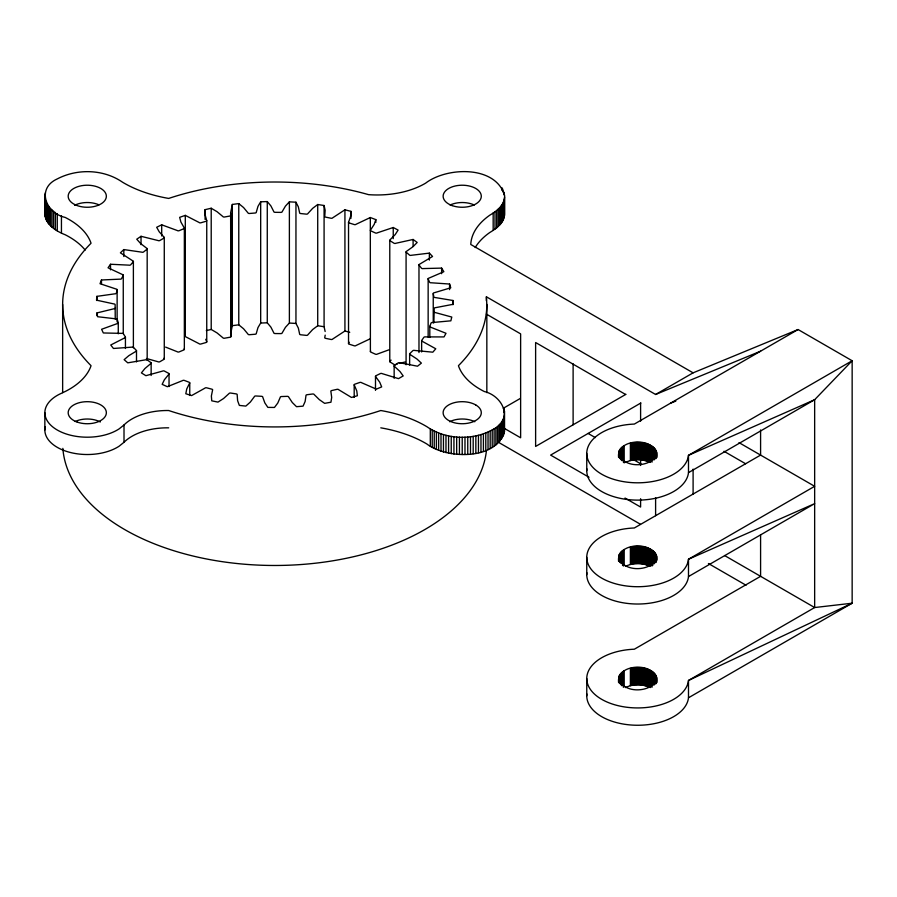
<?xml version="1.0" encoding="UTF-8"?>
<svg xmlns="http://www.w3.org/2000/svg" width="897" height="897" viewBox="0 0 897 897"><rect width="100%" height="100%" fill="white"/><g stroke="black" fill="none" stroke-linecap="round" stroke-linejoin="round"><path stroke-width="1.35" d="M206.31 330.601L211.21 329.468L217.04 332.91L222.826 337.721A1.368 0.785 0 0 0 224.564 338.214L229.957 337.25A1.368 0.785 0 0 0 230.899 336.274L230.63 212.802L232.334 204.438L238.77 203.597L243.569 207.543L247.942 212.836A1.368 0.785 0 0 0 249.523 213.475L255.118 213.015A1.368 0.785 0 0 0 256.318 212.141L257.977 206.366L260.679 201.803L267.272 201.578L270.894 205.918L273.753 211.535A1.368 0.785 0 0 0 275.132 212.32L280.783 212.387A1.368 0.785 0 0 0 282.207 211.636L285.459 206.086L289.383 201.836L295.954 202.217L298.331 206.837L299.587 212.645A1.368 0.785 0 0 0 300.73 213.553L306.292 214.136A1.368 0.785 0 0 0 307.906 213.531L312.649 208.351L317.717 204.516L324.086 205.503L325.151 210.279L324.781 216.143A1.368 0.785 0 0 0 325.656 217.13L330.982 218.229A1.368 0.785 0 0 0 332.742 217.78L344.93 209.797L350.951 211.356L350.671 216.177L348.675 221.918A1.368 0.785 0 0 0 349.258 222.983L354.214 224.553A1.368 0.785 0 0 0 356.075 224.272L370.326 217.523L375.832 219.619L375.832 222.411M230.63 334.032L232.334 325.667L232.334 204.438M475.197 247.572A83.029 47.933 0 0 1 489.852 232.469C496.557 228.443 504.092 222.916 504.607 214.361L504.607 195.434C495.604 165.059 446.672 166.943 425.627 183.156A67.578 39.02 0 0 1 368.555 194.649A212.096 122.452 0 0 0 168.692 198.428A106.194 61.31 0 0 1 122.519 182.203C103.716 169.174 77.377 168.378 57.273 178.918C36.048 188.46 45.837 213.239 65.156 217.41A79.474 45.882 0 0 1 91.057 243.244A212.096 122.452 0 0 0 91.057 365.696A79.474 45.882 0 0 1 65.156 391.529L59.303 394.299A42.417 24.488 0 0 0 57.273 430.022A42.417 24.488 0 0 0 119.166 428.856L124.01 424.954A50.03 28.883 0 0 1 168.692 410.523A212.096 122.452 0 0 0 380.788 410.523A106.194 61.31 0 0 1 426.961 426.748C446.336 440.102 473.885 440.775 494.101 428.856C513.802 418.237 501.961 395.655 484.324 391.529A79.474 45.882 0 0 1 458.423 365.696A212.096 122.452 0 0 0 486.836 304.475L486.398 296.795L655.606 394.478L760.589 351.187M380.788 427.835A106.194 61.31 0 0 1 426.961 444.06C447.11 459.567 500.683 460.553 504.54 428.43M618.638 452.682C621.812 468.2 649.293 468.256 656.402 455.553C656.851 436.839 616.026 437.624 618.594 457.403M618.638 556.589C621.812 572.107 649.293 572.174 656.402 559.459C656.851 540.745 616.026 541.53 618.594 561.309M618.638 677.818C621.812 693.336 649.293 693.392 656.402 680.688C656.851 661.975 616.026 662.76 618.594 682.527M230.63 212.802L230.899 215.045A1.368 0.785 0 0 1 229.957 216.02L224.564 216.996A1.368 0.785 0 0 1 222.826 216.502L217.04 211.692L211.21 208.239L205.088 209.663L205.032 214.473L206.624 220.27A1.368 0.785 0 0 1 205.962 221.312L200.906 222.77A1.368 0.785 0 0 1 199.056 222.445L185.298 215.37L179.647 217.343L180.925 222.097L184.109 227.659A1.368 0.785 0 0 1 183.75 228.757L179.165 230.664A1.368 0.785 0 0 1 177.247 230.518L161.695 224.811L156.672 227.277L159.251 231.852L163.938 237.055A1.368 0.785 0 0 1 163.893 238.165L159.89 240.474A1.368 0.785 0 0 1 157.962 240.508L141.031 236.303L136.748 239.207L140.571 243.491L146.637 248.189A1.368 0.785 0 0 1 146.906 249.288L143.598 251.945A1.368 0.785 0 0 1 141.704 252.147L123.82 249.568L120.4 252.831L132.666 260.78A1.368 0.785 0 0 1 133.227 261.846L130.704 264.761A1.368 0.785 0 0 1 128.888 265.142L110.522 264.256L108.055 267.799L122.362 274.504A1.368 0.785 0 0 1 123.214 275.502L121.532 278.619A1.368 0.785 0 0 1 119.85 279.158L101.473 279.987L100.027 283.71L116.005 289.002A1.368 0.785 0 0 1 117.126 289.91L117.126 321.956M117.126 289.91L116.341 293.14A1.368 0.785 0 0 1 114.816 293.835L96.91 296.358L96.517 300.159L113.762 303.904A1.368 0.785 0 0 1 115.13 304.7L115.242 319.108M433.868 322.808L434.215 308.411A1.368 0.785 0 0 1 435.628 307.649L453.12 304.307L452.985 300.495L435.269 297.557A1.368 0.785 0 0 1 433.812 296.84L433.24 293.588A1.368 0.785 0 0 1 434.417 292.702L450.765 287.791L449.576 284.035L431.278 282.779A1.368 0.785 0 0 1 429.629 282.207L428.161 279.045A1.368 0.785 0 0 1 429.08 278.07L443.847 271.701L441.627 268.113L423.216 268.573A1.368 0.785 0 0 1 421.433 268.147L419.112 265.176A1.368 0.785 0 0 1 419.751 264.122L432.556 256.464L429.371 253.122L411.319 255.286A1.368 0.785 0 0 1 409.436 255.028L406.319 252.304A1.368 0.785 0 0 1 406.655 251.216L413.057 246.664L417.172 242.47L413.102 239.465L395.88 243.266A1.368 0.785 0 0 1 393.962 243.199L390.128 240.8A1.368 0.785 0 0 1 390.15 239.678L395.196 234.599L398.1 230.081L393.245 227.502L377.312 232.839A1.368 0.785 0 0 1 375.383 232.951L370.943 230.933A1.368 0.785 0 0 1 370.663 229.834L374.228 224.351L375.832 219.619M586.873 693.93A50.916 29.399 0 0 0 634.358 725.191A50.916 29.399 0 0 0 688.492 697.776L852.15 603.21L852.15 360.751L798.083 329.535L693.101 372.838L470.768 244.477A83.029 47.933 0 0 1 489.852 215.157C496.557 211.12 504.092 205.592 504.607 197.037M325.207 335.13L324.781 337.362A1.368 0.785 0 0 0 325.656 338.36L330.982 339.458A1.368 0.785 0 0 0 332.742 338.999L344.93 331.015L349.74 332.271M45.209 210.358C42.686 222.669 55.289 230.944 65.156 234.734A79.474 45.882 0 0 1 85.159 250.072M429.809 337.451L429.809 326.306L431.053 323.122A1.368 0.785 0 0 1 432.657 322.505L450.855 320.823L451.785 317.056L435.112 312.515A1.368 0.785 0 0 1 433.868 311.663M349.18 342.239L348.675 343.147A1.368 0.785 0 0 0 349.258 344.201L354.214 345.782A1.368 0.785 0 0 0 356.075 345.491L370.326 338.741M260.679 201.803L260.679 323.032L257.977 327.584L256.318 333.37A1.368 0.785 0 0 1 255.118 334.245L249.523 334.704A1.368 0.785 0 0 1 247.942 334.054L243.569 328.773L238.77 324.826L232.334 325.667M289.383 201.836L289.383 323.055L285.459 327.304L282.207 332.854A1.368 0.785 0 0 1 280.783 333.606L275.132 333.549A1.368 0.785 0 0 1 273.753 332.765L270.894 327.136L267.272 322.797L267.272 201.578M168.692 427.835A50.03 28.883 0 0 0 124.01 442.277L119.166 446.179A42.417 24.488 0 0 1 69.764 452.335A42.417 24.488 0 0 1 45.209 426.826M391.126 360.134L390.15 360.908A1.368 0.785 0 0 0 390.128 362.018L393.962 364.417A1.368 0.785 0 0 0 395.88 364.496L397.293 364.003M325.151 331.509L324.086 326.732L317.717 325.746L312.649 329.569L307.906 334.749A1.368 0.785 0 0 1 306.292 335.366L300.73 334.772A1.368 0.785 0 0 1 299.587 333.875L298.331 328.055L295.954 323.447L295.954 202.217M503.34 408.247L520.271 398.47M625.915 394.31L535.621 446.437L535.621 342.531L625.613 394.478M640.907 402.966L550.623 455.093L589.015 477.26M655.606 394.478L693.101 372.838M798.083 329.535L634.358 424.068A50.916 29.399 0 0 0 586.773 454.05A50.916 29.399 0 0 0 636.567 482.799A50.916 29.399 0 0 0 688.492 455.328L852.15 360.751L814.655 399.714L688.492 472.641A50.916 29.399 0 0 1 634.358 500.055A50.916 29.399 0 0 1 586.873 468.795M586.873 572.701A50.916 29.399 0 0 0 634.358 603.961A50.916 29.399 0 0 0 688.492 576.547L814.655 503.632L688.492 559.235A50.916 29.399 0 0 1 636.567 586.705A50.916 29.399 0 0 1 586.773 557.956A50.916 29.399 0 0 1 634.358 527.974L760.589 455.093L760.589 429.955M625.422 462.448C633.114 458.692 642.555 458.804 650.269 462.437L650.269 445.114M625.422 566.355C633.114 562.598 642.555 562.711 650.269 566.343L650.269 549.02M625.422 687.584C633.114 683.828 642.555 683.94 650.269 687.573L650.269 670.25M670.608 403.145L675.822 401.127M96.966 315.71L96.966 312.93L113.941 308.781A1.368 0.785 0 0 0 115.242 307.963M389.287 349.707L377.312 354.068A1.368 0.785 0 0 1 375.383 354.169L370.943 352.162A1.368 0.785 0 0 1 370.663 351.063M399.277 363.386L405.074 362.007M260.679 323.032L267.272 322.797M289.383 323.055L295.954 323.447M146.435 358.497L157.962 361.726A1.368 0.785 0 0 0 159.89 361.704L163.893 359.394A1.368 0.785 0 0 0 163.938 358.273M165.586 347.105L177.247 351.736A1.368 0.785 0 0 0 179.165 351.893L183.75 349.987A1.368 0.785 0 0 0 184.109 348.888M738.993 442.625L814.655 486.309L688.492 559.235L688.492 576.547M486.398 314.107L520.63 333.875L520.63 437.781L504.103 428.239M723.991 451.281L745.586 463.749M588.118 433.453L595.316 437.601M633.708 459.769L640.907 463.928M625.007 498.048L640.604 507.052L640.604 498.732M724.597 555.535L814.655 607.538L852.15 603.21L688.492 680.464A50.916 29.399 0 0 1 636.567 707.924A50.916 29.399 0 0 1 586.773 679.175A50.916 29.399 0 0 1 634.358 649.204L760.589 576.322L760.589 534.758M498.541 442.344L640.48 524.297M708.417 563.518L746.035 585.236M205.727 339.301L206.624 341.488A1.368 0.785 0 0 1 205.962 342.542L200.906 344A1.368 0.785 0 0 1 199.056 343.674L185.298 336.588L185.298 215.37M118.269 333.83L118.269 322.685L117.249 319.478A1.368 0.785 0 0 0 115.691 318.816L97.627 316.719L96.966 312.93M693.101 469.12L693.101 494.056M688.492 472.641L688.492 455.328L814.655 399.714L814.655 607.538L688.492 680.464L688.492 697.776M656.727 452.682L656.772 457.403M656.727 556.589L656.727 560.692M656.727 677.818L656.772 682.527M656.604 451.965L656.604 457.504M656.604 555.871L656.604 559.874M656.604 677.1L656.604 682.639M656.402 451.258L656.402 456.584M656.402 555.165L656.402 560.49M656.402 676.383L656.402 681.72M656.122 450.552L656.122 458.546M656.122 554.458L656.122 562.453M656.122 675.688L656.122 683.671M655.763 449.857L655.763 457.851M655.763 553.763L655.763 561.757M655.763 674.993L655.763 682.987M655.606 497.7L655.606 515.708M655.315 449.184L655.315 458.513M655.315 553.09L655.315 562.419M655.315 674.32L655.315 683.649M654.799 448.534L654.799 459.186M654.799 552.44L654.799 563.092M654.799 673.658L654.799 684.321M654.216 447.895L654.216 459.881M654.216 551.801L654.216 563.787M654.216 673.03L654.216 685.016M653.554 447.278L653.554 459.275M653.554 551.184L653.554 563.181M653.554 672.414L653.554 684.4M652.825 446.695L652.825 460.015M652.825 550.601L652.825 565.256M652.825 671.831L652.825 685.151M652.041 446.134L652.041 462.123M652.041 550.04L652.041 566.029M652.041 671.27L652.041 687.259M651.177 445.607L651.177 461.596M651.177 549.513L651.177 565.502M651.177 670.743L651.177 686.732M649.305 444.665L649.305 461.977M649.305 548.572L649.305 565.884M649.305 669.79L649.305 687.113M648.284 444.239L648.284 461.563M648.284 548.145L648.284 565.469M648.284 669.375L648.284 686.687M647.23 443.858L647.23 461.181M647.23 547.764L647.23 565.088M647.23 668.994L647.23 686.306M646.132 443.522L646.132 460.834M646.132 547.428L646.132 564.74M646.132 668.646L646.132 685.97M644.988 443.219L644.988 460.542M644.988 547.125L644.988 564.448M644.988 668.355L644.988 685.667M643.822 442.972L643.822 460.284M643.822 546.878L643.822 564.191M643.822 668.097L643.822 685.42M642.622 442.759L642.622 460.071M642.622 546.665L642.622 563.989M642.622 667.895L642.622 685.207M641.411 442.591L641.411 459.914M641.411 546.497L641.411 563.821M641.411 667.727L641.411 685.05M640.604 403.145L640.604 421.153M640.604 459.948L640.604 465.487M640.178 442.479L640.178 459.791M640.178 546.385L640.178 563.697M640.178 667.615L640.178 684.927M638.933 442.412L638.933 459.724M638.933 546.318L638.933 563.63M638.933 667.536L638.933 684.86M637.689 442.378L637.689 459.701M637.689 546.295L637.689 563.608M637.689 667.514L637.689 684.837M636.433 442.412L636.433 459.724M636.433 546.318L636.433 563.63M636.433 667.536L636.433 684.86M635.188 442.479L635.188 459.791M635.188 546.385L635.188 563.697M635.188 667.615L635.188 684.927M633.955 442.591L633.955 459.914M633.955 546.497L633.955 563.821M633.955 667.727L633.955 685.05M632.744 442.759L632.744 460.071M632.744 546.665L632.744 563.989M632.744 667.895L632.744 685.207M631.544 442.972L631.544 460.284M631.544 546.878L631.544 564.191M631.544 668.097L631.544 685.42M630.378 443.219L630.378 460.542M630.378 547.125L630.378 564.448M630.378 668.355L630.378 685.667M624.189 445.607L624.189 462.93M624.189 549.513L624.189 565.502M624.189 670.743L624.189 686.732M623.337 446.134L623.337 462.123M623.337 550.04L623.337 566.029M623.337 671.27L623.337 687.259M622.54 446.695L622.54 460.015M622.54 550.601L622.54 565.256M622.54 671.831L622.54 685.151M621.812 447.278L621.812 460.598M621.812 551.184L621.812 563.181M621.812 672.414L621.812 685.734M621.15 447.895L621.15 459.881M621.15 551.801L621.15 562.453M621.15 673.03L621.15 685.016M620.567 448.534L620.567 459.186M620.567 552.44L620.567 563.092M620.567 673.658L620.567 684.321M620.051 449.184L620.051 458.513M620.051 553.09L620.051 562.419M620.051 674.32L620.051 683.649M619.603 449.857L619.603 457.851M619.603 553.763L619.603 561.757M619.603 674.993L619.603 682.987M619.244 450.552L619.244 457.212M619.244 554.458L619.244 561.118M619.244 675.688L619.244 682.348M618.964 451.258L618.964 456.584M618.964 555.165L618.964 560.49M618.964 676.383L618.964 681.72M618.762 451.965L618.762 457.504M618.762 555.871L618.762 561.41M618.762 677.1L618.762 682.639M586.761 453.4L586.761 470.723M586.761 557.306L586.761 574.629M586.761 678.536L586.761 695.859M573.116 363.834L573.116 424.786M504.54 411.106L504.54 431.625M504.428 198.641L504.428 215.953M504.271 409.514L504.271 412.172M504.271 415.905L504.271 427.891M504.271 430.56L504.271 433.229M504.069 192.25L504.069 194.918M504.069 200.233L504.069 217.545M503.811 407.933L503.811 411.925M503.811 417.486L503.811 434.81M503.52 201.803L503.52 219.115M503.183 419.045L503.183 436.368M502.802 189.132L502.802 191.79M502.802 203.35L502.802 220.662M502.376 420.581L502.376 437.904M501.916 187.608L501.916 190.276M501.916 204.864L501.916 222.187M501.401 422.083L501.401 439.395M500.851 206.344L500.851 223.667M500.257 423.541L500.257 440.853M499.618 207.779L499.618 225.102M498.945 424.954L498.945 442.277M498.239 209.169L498.239 226.493M497.476 426.31L497.476 443.634M496.691 210.503L496.691 227.827M495.862 427.622L495.862 444.934M494.998 211.77L494.998 229.094M494.101 428.856L494.101 446.179M493.171 212.981L493.171 230.294M492.206 430.022L492.206 447.345M490.177 431.121L490.177 448.444M488.035 432.141L488.035 449.453M486.836 304.475L486.836 392.639M486.398 296.795L486.398 300.787M485.782 433.072L485.782 450.395M483.416 433.924L483.416 451.236M480.971 434.675L480.971 451.987M478.449 435.337L478.449 452.649M475.847 435.897L475.847 453.22M473.19 436.368L473.19 453.68M470.488 436.727L470.488 454.05M467.752 436.985L467.752 454.308M464.982 437.142L464.982 454.465M462.213 437.198L462.213 454.521M459.432 437.142L459.432 454.465M456.674 436.985L456.674 454.308M453.938 436.727L453.938 454.05M452.985 300.495L452.985 304.677M451.236 436.368L451.236 453.68M449.576 284.035L449.576 289.608M448.578 435.897L448.578 453.22M445.977 435.337L445.977 452.649M443.454 434.675L443.454 451.987M441.627 268.113L441.627 273.686M440.999 433.924L440.999 451.236M438.644 433.072L438.644 450.395M436.391 432.141L436.391 449.453M434.238 431.121L434.238 448.444M433.24 293.588L433.24 322.853M432.219 430.022L432.219 447.345M430.313 428.856L430.313 446.179M429.371 253.122L429.371 260.096M428.149 278.642L428.149 337.16M421.635 340.793L421.635 351.938M418.977 264.772L418.977 352.555M413.102 239.465L413.102 246.44M409.637 353.923L409.637 365.068M406.083 251.922L406.083 364.787M394.153 365.774L394.153 378.321M393.245 227.502L393.245 238.647M389.78 240.441L389.78 361.67M375.495 376.448L375.495 390.386M370.326 217.523L370.394 351.433M354.192 384.847L354.192 397.393M350.951 211.356L350.951 218.33M348.529 222.31L348.529 343.54M344.93 209.797L344.93 331.015M324.086 205.503L324.086 326.732M317.717 204.516L317.717 325.746M238.77 203.597L238.77 324.826M230.91 215.459L230.91 336.678M211.21 208.239L211.21 329.468M206.747 220.662L206.747 341.892M205.088 209.663L205.088 219.417M189.749 382.941L189.749 395.476M184.345 228.051L184.345 349.269M169.04 374.049L169.04 386.585M164.274 237.413L164.274 358.632M161.695 224.811L161.695 235.956M151.145 362.949L151.145 375.495M147.175 248.918L147.175 360.381M141.031 236.303L141.031 244.668M136.501 350.749L136.501 361.895M133.384 261.453L133.384 347.834M125.434 337.35L125.434 348.496M124.01 424.954L124.01 442.277M123.82 249.568L123.82 256.542M123.259 275.099L123.259 333.617M110.522 264.256L110.522 269.829M101.473 279.987L101.473 284.17M96.91 296.358L96.91 300.529M62.644 304.475L62.644 392.639M61.444 215.672L61.444 232.985M57.273 213.553L57.273 230.877M55.379 212.387L55.379 229.699M53.618 211.143L53.618 228.466M52.004 209.842L52.004 227.165M50.535 208.485L50.535 225.797M49.223 207.072L49.223 224.385M48.079 205.615L48.079 222.927M47.104 204.112L47.104 221.424M46.296 202.576L46.296 219.9M45.669 201.018L45.669 218.33M45.209 193.046L45.209 216.749M44.94 194.638L44.94 215.157M44.85 412.71L44.85 430.022M74.686 205.267A19.084 11.022 0 0 1 98.894 204.808M449.621 421.736A19.084 11.022 0 0 1 474.793 421.736M450.103 205.032A19.084 11.022 0 0 1 474.322 205.032M75.157 421.512A19.084 11.022 0 0 1 100.318 421.982M486.387 451.023A212.096 122.452 0 0 1 272.43 565.469A212.096 122.452 0 0 1 62.846 448.354M118.269 322.685A1.368 0.785 0 0 1 117.215 323.615L101.608 329.277L103.323 332.966L121.734 333.37A1.368 0.785 0 0 1 123.461 333.863L125.356 336.947A1.368 0.785 0 0 1 124.571 337.956L110.746 344.997L113.459 348.473L131.747 347.161A1.368 0.785 0 0 1 133.586 347.498L136.31 350.357A1.368 0.785 0 0 1 135.828 351.433L128.82 355.672L124.134 359.663L127.766 362.837L145.46 359.854A1.368 0.785 0 0 1 147.366 360.011L150.853 362.579A1.368 0.785 0 0 1 150.674 363.689L144.933 368.521L141.412 372.894L145.886 375.697L162.514 371.111A1.368 0.785 0 0 1 164.454 371.089L168.602 373.298A1.368 0.785 0 0 1 168.737 374.419L164.409 379.723L162.155 384.353L167.347 386.708L182.483 380.642A1.368 0.785 0 0 1 184.39 380.44L189.099 382.245A1.368 0.785 0 0 1 189.536 383.333L186.744 388.962L185.802 393.749L191.588 395.588L204.841 388.199A1.368 0.785 0 0 1 206.669 387.829L211.815 389.163A1.368 0.785 0 0 1 212.544 390.195L211.367 396.014L211.759 400.824L217.982 402.103L223.555 398.526L229.004 393.581A1.368 0.785 0 0 1 230.708 393.054L236.169 393.895A1.368 0.785 0 0 1 237.178 394.848L237.615 400.701L239.342 405.41L245.834 406.094L250.353 402.047L254.356 396.665A1.368 0.785 0 0 1 255.892 395.981L261.509 396.306A1.368 0.785 0 0 1 262.765 397.158L264.828 402.888L267.844 407.384L274.448 407.462L277.778 403.045L280.234 397.36A1.368 0.785 0 0 1 281.557 396.541L287.197 396.351A1.368 0.785 0 0 1 288.677 397.068L292.31 402.54L296.526 406.689L303.063 406.15L305.126 401.486L305.978 395.644A1.368 0.785 0 0 1 307.043 394.725L312.56 394.007A1.368 0.785 0 0 1 314.219 394.579L319.321 399.636L324.647 403.347L330.948 402.215L331.688 397.416L330.903 391.574A1.368 0.785 0 0 1 331.699 390.554L336.947 389.343A1.368 0.785 0 0 1 338.741 389.747L351.478 397.449L357.376 395.745L356.771 390.935L354.371 385.239A1.368 0.785 0 0 1 354.887 384.163L359.719 382.481A1.368 0.785 0 0 1 361.603 382.716L376.314 389.13L381.673 386.91L379.734 382.223L375.787 376.818A1.368 0.785 0 0 1 375.989 375.708L380.294 373.601A1.368 0.785 0 0 1 382.223 373.657L398.515 378.635L403.19 375.933L399.972 371.493L394.579 366.525A1.368 0.785 0 0 1 394.467 365.415L398.133 362.926A1.368 0.785 0 0 1 400.051 362.814L417.52 366.211L421.377 363.117L416.97 359.024L410.265 354.629A1.368 0.785 0 0 1 409.851 353.541L412.777 350.749A1.368 0.785 0 0 1 414.638 350.447L432.825 352.185L435.774 348.776L422.442 341.421A1.368 0.785 0 0 1 421.736 340.389L423.844 337.362A1.368 0.785 0 0 1 425.604 336.902L444.037 336.924L446 333.292L430.807 327.27A1.368 0.785 0 0 1 429.809 326.306M475.713 404.917L474.793 404.424A19.084 11.022 0 0 0 448.713 404.917A19.084 11.022 0 0 0 447.861 419.975L448.713 420.502A19.084 11.022 0 0 0 475.713 420.502A19.084 11.022 0 0 0 475.713 404.917M74.686 204.527L73.767 204.034A19.084 11.022 0 0 1 73.767 188.448A19.084 11.022 0 0 1 100.767 188.448L101.619 188.975A19.084 11.022 0 0 1 100.767 204.034A19.084 11.022 0 0 1 74.686 204.527M77.187 422.072A19.084 11.022 0 0 0 106.351 413.069A19.084 11.022 0 0 0 78.274 402.988A19.084 11.022 0 0 0 77.187 422.072M452.133 205.592A19.084 11.022 0 0 0 481.285 196.6A19.084 11.022 0 0 0 453.209 186.52A19.084 11.022 0 0 0 452.133 205.592"/></g></svg>
